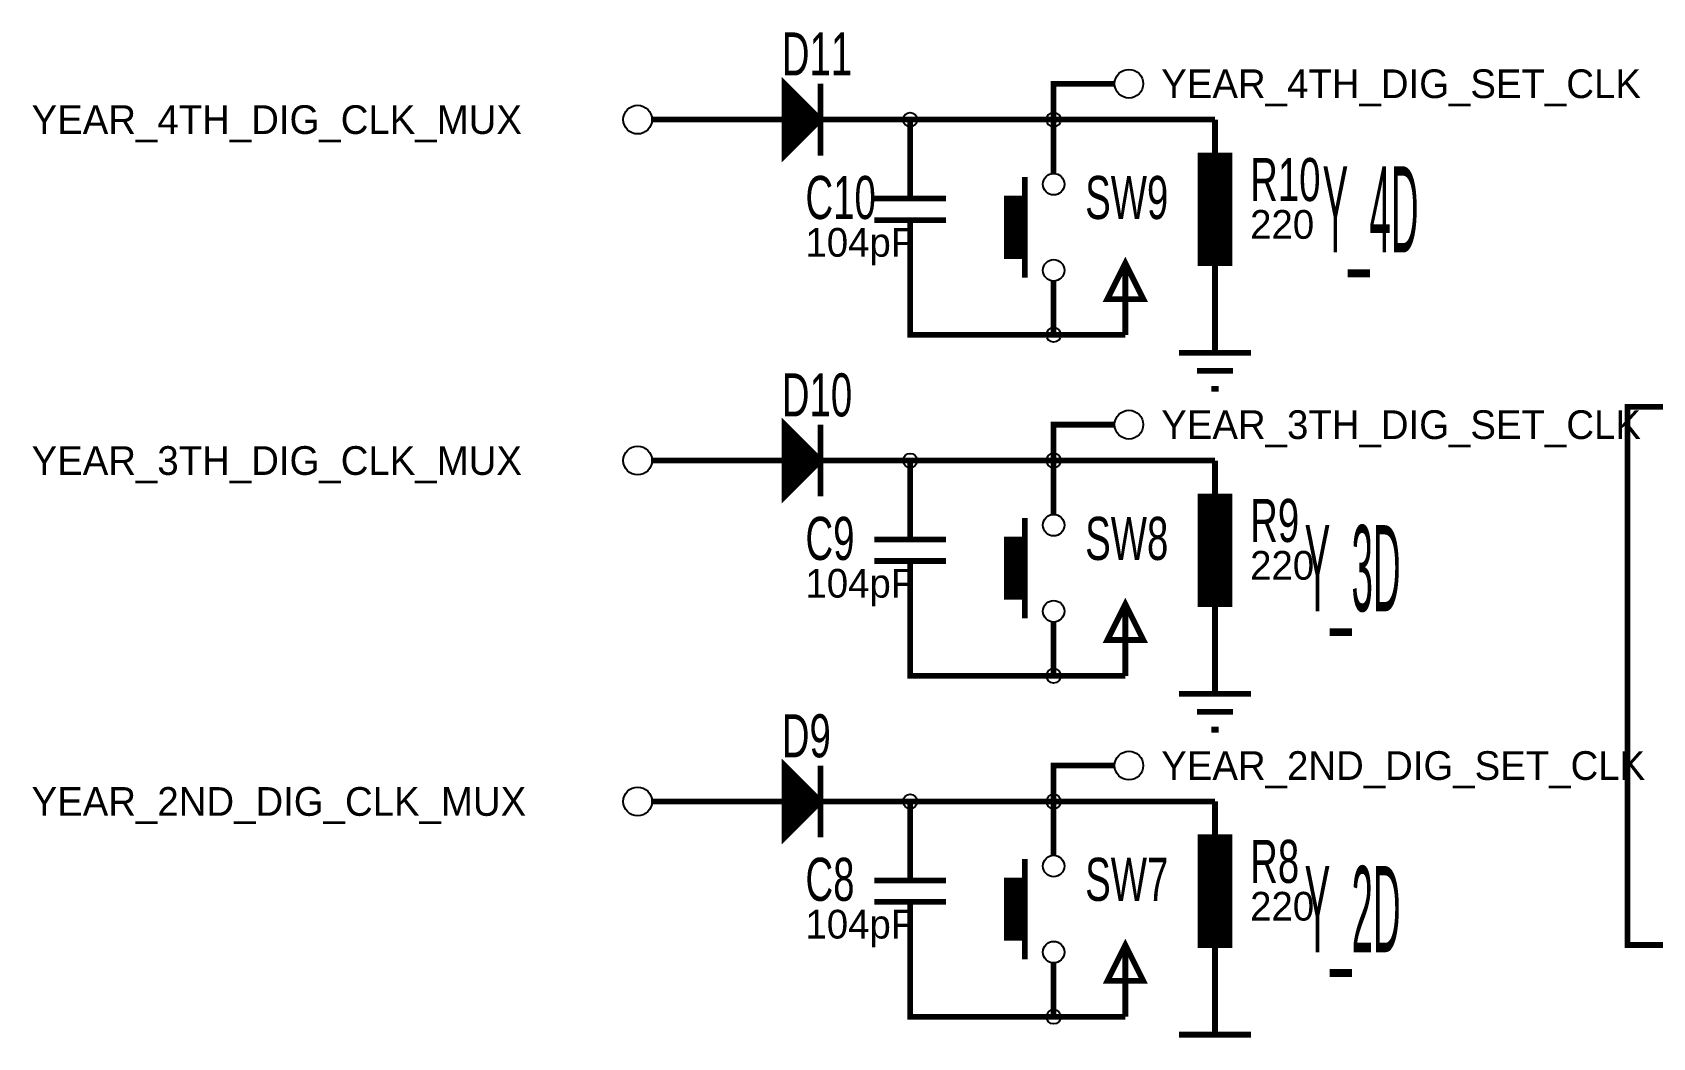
# Model space of a CAD drawing. Header units: inches. Extents: x -9.9 to 15.4, y -10.4 to 10.3.
# Drawn here: x -5.448 to -0.93, y -2.358 to 0.443 of the extents above; entities that cross this region are included whole.
import ezdxf

# ---------------------------------------------------------------- set-up
doc = ezdxf.new("R2010")
doc.units = ezdxf.units.IN
doc.layers.get('0').update_dxf_attribs({"linetype": 'CONTINUOUS'})
for name, color, linetype in [('1', 1, 'CONTINUOUS'), ('2', 2, 'CONTINUOUS'), ('3', 3, 'CONTINUOUS')]:
    doc.layers.add(name, color=color, linetype=linetype)

msp = doc.modelspace()

# ---------------------------------------------------------------- linework, layer by layer
at = {"layer": '1', "const_width": 0.016}
for points in [[(-2.15, 0.2), (-2.6, 0.2), (-2.6, 0.3), (-2.55, 0.3)], [(-2.43, 0.3), (-2.55, 0.3)], [(-3.72, 0.2), (-3.6, 0.2)], [(-3.45, 0.2), (-3.6, 0.2)], [(-3.15, 0.2), (-3, 0.2)], [(-2.6, 0.2), (-3, 0.2)], [(-3, 0.15), (-3, 0.2)], [(-2.6, 0.2), (-2.6, 0.15)], [(-2.45, -0.3), (-2.4, -0.2), (-2.35, -0.3), (-2.45, -0.3)], [(-2.4, -0.4), (-2.4, -0.2)], [(-3, -0.25), (-3, -0.4), (-2.6, -0.4)], [(-2.15, -0.3), (-2.15, -0.35)], [(-2.6, -0.35), (-2.6, -0.4)], [(-2.15, -0.35), (-2.15, -0.45)], [(-2.4, -0.4), (-2.6, -0.4)], [(-2.25, -0.45), (-2.05, -0.45)], [(-2.2, -0.5), (-2.1, -0.5)], [(-0.4, -2.1), (-1, -2.1), (-1, -0.6), (-0.45, -0.6), (-0.45, -0.5)], [(-2.16, -0.55), (-2.14, -0.55)], [(-2.55, -0.65), (-2.6, -0.65), (-2.6, -0.75)], [(-2.43, -0.65), (-2.55, -0.65)], [(-3.72, -0.75), (-3.6, -0.75)], [(-3.45, -0.75), (-3.6, -0.75)], [(-3.15, -0.75), (-3, -0.75)], [(-3, -0.8), (-3, -0.75)], [(-3, -0.75), (-2.6, -0.75)], [(-2.6, -0.8), (-2.6, -0.75)], [(-2.15, -0.75), (-2.6, -0.75)], [(-2.45, -1.25), (-2.4, -1.15), (-2.35, -1.25), (-2.45, -1.25)], [(-2.4, -1.35), (-2.4, -1.15)], [(-3, -1.2), (-3, -1.35), (-2.6, -1.35)], [(-2.15, -1.25), (-2.15, -1.3)], [(-2.6, -1.3), (-2.6, -1.35)], [(-2.15, -1.3), (-2.15, -1.4)], [(-2.4, -1.35), (-2.6, -1.35)], [(-2.25, -1.4), (-2.05, -1.4)], [(-2.2, -1.45), (-2.1, -1.45)], [(-2.16, -1.5), (-2.14, -1.5)], [(-2.15, -1.7), (-2.6, -1.7), (-2.6, -1.6), (-2.55, -1.6)], [(-2.43, -1.6), (-2.55, -1.6)], [(-3.72, -1.7), (-3.6, -1.7)], [(-3.45, -1.7), (-3.6, -1.7)], [(-3.15, -1.7), (-3, -1.7)], [(-2.6, -1.7), (-3, -1.7)], [(-3, -1.75), (-3, -1.7)], [(-2.6, -1.7), (-2.6, -1.75)], [(-2.45, -2.2), (-2.4, -2.1), (-2.35, -2.2), (-2.45, -2.2)], [(-2.4, -2.3), (-2.4, -2.1)], [(-3, -2.15), (-3, -2.3), (-2.6, -2.3)], [(-2.15, -2.2), (-2.15, -2.25)], [(-2.6, -2.25), (-2.6, -2.3)], [(-2.15, -2.25), (-2.15, -2.35)], [(-2.4, -2.3), (-2.6, -2.3)], [(-2.25, -2.35), (-2.05, -2.35)]]:
    msp.add_lwpolyline(points, dxfattribs=at)
at = {"layer": '1'}
for centre, radius in [((-2.39, 0.3), 0.04), ((-3.76, 0.2), 0.04), ((-3, 0.2), 0.02), ((-2.6, 0.2), 0.02), ((-2.6, -0.4), 0.02), ((-2.39, -0.65), 0.04), ((-3.76, -0.75), 0.04), ((-3, -0.75), 0.02), ((-2.6, -0.75), 0.02), ((-2.6, -1.35), 0.02), ((-2.39, -1.6), 0.04), ((-3.76, -1.7), 0.04), ((-3, -1.7), 0.02), ((-2.6, -1.7), 0.02), ((-2.6, -2.3), 0.02)]:
    msp.add_circle(centre, radius, dxfattribs=at)
at = {"layer": '2'}
for points in [[(-3.35, 0.1), (-3.35, 0.3)], [(-3.346063, 0.103937), (-3.346063, 0.296063)], [(-3.342126, 0.107874), (-3.342126, 0.292126)], [(-3.338189, 0.111811), (-3.338189, 0.288189)], [(-3.334252, 0.115748), (-3.334252, 0.284252)], [(-3.330315, 0.119685), (-3.330315, 0.280315)], [(-3.326378, 0.123622), (-3.326378, 0.276378)], [(-3.322441, 0.127559), (-3.322441, 0.272441)], [(-3.318504, 0.131496), (-3.318504, 0.268504)], [(-3.314567, 0.135433), (-3.314567, 0.264567)], [(-3.31063, 0.13937), (-3.31063, 0.26063)], [(-3.306693, 0.143307), (-3.306693, 0.256693)], [(-3.302756, 0.147244), (-3.302756, 0.252756)], [(-3.298819, 0.151181), (-3.298819, 0.248819)], [(-3.294882, 0.155118), (-3.294882, 0.244882)], [(-3.290945, 0.159055), (-3.290945, 0.240945)], [(-3.287008, 0.162992), (-3.287008, 0.237008)], [(-3.283071, 0.166929), (-3.283071, 0.233071)], [(-3.279134, 0.170866), (-3.279134, 0.229134)], [(-3.275197, 0.174803), (-3.275197, 0.225197)], [(-3.27126, 0.17874), (-3.27126, 0.22126)], [(-3.267323, 0.182677), (-3.267323, 0.217323)], [(-3.263386, 0.186614), (-3.263386, 0.213386)], [(-3.259449, 0.190551), (-3.259449, 0.209449)], [(-3.255512, 0.194488), (-3.255512, 0.205512)], [(-3.251575, 0.198425), (-3.251575, 0.201575)], [(-3.25, 0.2), (-3.25, 0.2)], [(-2.19, -0.2), (-2.19, 0.1)], [(-2.186063, -0.2), (-2.186063, 0.1)], [(-2.182126, -0.2), (-2.182126, 0.1)], [(-2.178189, -0.2), (-2.178189, 0.1)], [(-2.174252, -0.2), (-2.174252, 0.1)], [(-2.170315, -0.2), (-2.170315, 0.1)], [(-2.166378, -0.2), (-2.166378, 0.1)], [(-2.162441, -0.2), (-2.162441, 0.1)], [(-2.158504, -0.2), (-2.158504, 0.1)], [(-2.154567, -0.2), (-2.154567, 0.1)], [(-2.15063, -0.2), (-2.15063, 0.1)], [(-2.146693, -0.2), (-2.146693, 0.1)], [(-2.142756, -0.2), (-2.142756, 0.1)], [(-2.138819, -0.2), (-2.138819, 0.1)], [(-2.134882, -0.2), (-2.134882, 0.1)], [(-2.130945, -0.2), (-2.130945, 0.1)], [(-2.127008, -0.2), (-2.127008, 0.1)], [(-2.123071, -0.2), (-2.123071, 0.1)], [(-2.119134, -0.2), (-2.119134, 0.1)], [(-2.115197, -0.2), (-2.115197, 0.1)], [(-2.11126, -0.2), (-2.11126, 0.1)], [(-2.11, -0.2), (-2.11, 0.1)], [(-2.73, -0.18), (-2.73, -0.02)], [(-2.726063, -0.18), (-2.726063, -0.02)], [(-2.722126, -0.18), (-2.722126, -0.02)], [(-2.718189, -0.18), (-2.718189, -0.02)], [(-2.714252, -0.18), (-2.714252, -0.02)], [(-2.710315, -0.18), (-2.710315, -0.02)], [(-2.706378, -0.18), (-2.706378, -0.02)], [(-2.702441, -0.18), (-2.702441, -0.02)], [(-2.698504, -0.18), (-2.698504, -0.02)], [(-2.694567, -0.18), (-2.694567, -0.02)], [(-2.69063, -0.18), (-2.69063, -0.02)], [(-2.686693, -0.18), (-2.686693, -0.02)], [(-2.682756, -0.18), (-2.682756, -0.02)], [(-2.68, -0.18), (-2.68, -0.02)], [(-3.35, -0.85), (-3.35, -0.65)], [(-3.346063, -0.846063), (-3.346063, -0.653937)], [(-3.342126, -0.842126), (-3.342126, -0.657874)], [(-3.338189, -0.838189), (-3.338189, -0.661811)], [(-3.334252, -0.834252), (-3.334252, -0.665748)], [(-3.330315, -0.830315), (-3.330315, -0.669685)], [(-3.326378, -0.826378), (-3.326378, -0.673622)], [(-3.322441, -0.822441), (-3.322441, -0.677559)], [(-3.318504, -0.818504), (-3.318504, -0.681496)], [(-3.314567, -0.814567), (-3.314567, -0.685433)], [(-3.31063, -0.81063), (-3.31063, -0.68937)], [(-3.306693, -0.806693), (-3.306693, -0.693307)], [(-3.302756, -0.802756), (-3.302756, -0.697244)], [(-3.298819, -0.798819), (-3.298819, -0.701181)], [(-3.294882, -0.794882), (-3.294882, -0.705118)], [(-3.290945, -0.790945), (-3.290945, -0.709055)], [(-3.287008, -0.787008), (-3.287008, -0.712992)], [(-3.283071, -0.783071), (-3.283071, -0.716929)], [(-3.279134, -0.779134), (-3.279134, -0.720866)], [(-3.275197, -0.775197), (-3.275197, -0.724803)], [(-3.27126, -0.77126), (-3.27126, -0.72874)], [(-3.267323, -0.767323), (-3.267323, -0.732677)], [(-3.263386, -0.763386), (-3.263386, -0.736614)], [(-3.259449, -0.759449), (-3.259449, -0.740551)], [(-3.255512, -0.755512), (-3.255512, -0.744488)], [(-3.251575, -0.751575), (-3.251575, -0.748425)], [(-3.25, -0.75), (-3.25, -0.75)], [(-2.19, -1.15), (-2.19, -0.85)], [(-2.186063, -1.15), (-2.186063, -0.85)], [(-2.182126, -1.15), (-2.182126, -0.85)], [(-2.178189, -1.15), (-2.178189, -0.85)], [(-2.174252, -1.15), (-2.174252, -0.85)], [(-2.170315, -1.15), (-2.170315, -0.85)], [(-2.166378, -1.15), (-2.166378, -0.85)], [(-2.162441, -1.15), (-2.162441, -0.85)], [(-2.158504, -1.15), (-2.158504, -0.85)], [(-2.154567, -1.15), (-2.154567, -0.85)], [(-2.15063, -1.15), (-2.15063, -0.85)], [(-2.146693, -1.15), (-2.146693, -0.85)], [(-2.142756, -1.15), (-2.142756, -0.85)], [(-2.138819, -1.15), (-2.138819, -0.85)], [(-2.134882, -1.15), (-2.134882, -0.85)], [(-2.130945, -1.15), (-2.130945, -0.85)], [(-2.127008, -1.15), (-2.127008, -0.85)], [(-2.123071, -1.15), (-2.123071, -0.85)], [(-2.119134, -1.15), (-2.119134, -0.85)], [(-2.115197, -1.15), (-2.115197, -0.85)], [(-2.11126, -1.15), (-2.11126, -0.85)], [(-2.11, -1.15), (-2.11, -0.85)], [(-2.73, -1.13), (-2.73, -0.97)], [(-2.726063, -1.13), (-2.726063, -0.97)], [(-2.722126, -1.13), (-2.722126, -0.97)], [(-2.718189, -1.13), (-2.718189, -0.97)], [(-2.714252, -1.13), (-2.714252, -0.97)], [(-2.710315, -1.13), (-2.710315, -0.97)], [(-2.706378, -1.13), (-2.706378, -0.97)], [(-2.702441, -1.13), (-2.702441, -0.97)], [(-2.698504, -1.13), (-2.698504, -0.97)], [(-2.694567, -1.13), (-2.694567, -0.97)], [(-2.69063, -1.13), (-2.69063, -0.97)], [(-2.686693, -1.13), (-2.686693, -0.97)], [(-2.682756, -1.13), (-2.682756, -0.97)], [(-2.68, -1.13), (-2.68, -0.97)], [(-3.35, -1.8), (-3.35, -1.6)], [(-3.346063, -1.796063), (-3.346063, -1.603937)], [(-3.342126, -1.792126), (-3.342126, -1.607874)], [(-3.338189, -1.788189), (-3.338189, -1.611811)], [(-3.334252, -1.784252), (-3.334252, -1.615748)], [(-3.330315, -1.780315), (-3.330315, -1.619685)], [(-3.326378, -1.776378), (-3.326378, -1.623622)], [(-3.322441, -1.772441), (-3.322441, -1.627559)], [(-3.318504, -1.768504), (-3.318504, -1.631496)], [(-3.314567, -1.764567), (-3.314567, -1.635433)], [(-3.31063, -1.76063), (-3.31063, -1.63937)], [(-3.306693, -1.756693), (-3.306693, -1.643307)], [(-3.302756, -1.752756), (-3.302756, -1.647244)], [(-3.298819, -1.748819), (-3.298819, -1.651181)], [(-3.294882, -1.744882), (-3.294882, -1.655118)], [(-3.290945, -1.740945), (-3.290945, -1.659055)], [(-3.287008, -1.737008), (-3.287008, -1.662992)], [(-3.283071, -1.733071), (-3.283071, -1.666929)], [(-3.279134, -1.729134), (-3.279134, -1.670866)], [(-3.275197, -1.725197), (-3.275197, -1.674803)], [(-3.27126, -1.72126), (-3.27126, -1.67874)], [(-3.267323, -1.717323), (-3.267323, -1.682677)], [(-3.263386, -1.713386), (-3.263386, -1.686614)], [(-3.259449, -1.709449), (-3.259449, -1.690551)], [(-3.255512, -1.705512), (-3.255512, -1.694488)], [(-3.251575, -1.701575), (-3.251575, -1.698425)], [(-3.25, -1.7), (-3.25, -1.7)], [(-2.19, -2.1), (-2.19, -1.8)], [(-2.186063, -2.1), (-2.186063, -1.8)], [(-2.182126, -2.1), (-2.182126, -1.8)], [(-2.178189, -2.1), (-2.178189, -1.8)], [(-2.174252, -2.1), (-2.174252, -1.8)], [(-2.170315, -2.1), (-2.170315, -1.8)], [(-2.166378, -2.1), (-2.166378, -1.8)], [(-2.162441, -2.1), (-2.162441, -1.8)], [(-2.158504, -2.1), (-2.158504, -1.8)], [(-2.154567, -2.1), (-2.154567, -1.8)], [(-2.15063, -2.1), (-2.15063, -1.8)], [(-2.146693, -2.1), (-2.146693, -1.8)], [(-2.142756, -2.1), (-2.142756, -1.8)], [(-2.138819, -2.1), (-2.138819, -1.8)], [(-2.134882, -2.1), (-2.134882, -1.8)], [(-2.130945, -2.1), (-2.130945, -1.8)], [(-2.127008, -2.1), (-2.127008, -1.8)], [(-2.123071, -2.1), (-2.123071, -1.8)], [(-2.119134, -2.1), (-2.119134, -1.8)], [(-2.115197, -2.1), (-2.115197, -1.8)], [(-2.11126, -2.1), (-2.11126, -1.8)], [(-2.11, -2.1), (-2.11, -1.8)], [(-2.73, -2.08), (-2.73, -1.92)], [(-2.726063, -2.08), (-2.726063, -1.92)], [(-2.722126, -2.08), (-2.722126, -1.92)], [(-2.718189, -2.08), (-2.718189, -1.92)], [(-2.714252, -2.08), (-2.714252, -1.92)], [(-2.710315, -2.08), (-2.710315, -1.92)], [(-2.706378, -2.08), (-2.706378, -1.92)], [(-2.702441, -2.08), (-2.702441, -1.92)], [(-2.698504, -2.08), (-2.698504, -1.92)], [(-2.694567, -2.08), (-2.694567, -1.92)], [(-2.69063, -2.08), (-2.69063, -1.92)], [(-2.686693, -2.08), (-2.686693, -1.92)], [(-2.682756, -2.08), (-2.682756, -1.92)], [(-2.68, -2.08), (-2.68, -1.92)]]:
    msp.add_lwpolyline(points, dxfattribs=at)
at = {"layer": '3', "const_width": 0.016}
for points in [[(-3.35, 0.3), (-3.35, 0.1), (-3.25, 0.2), (-3.35, 0.3)], [(-3.25, 0.3), (-3.25, 0.1)], [(-3.45, 0.2), (-3.35, 0.2)], [(-3.15, 0.2), (-3.25, 0.2)], [(-2.15, 0.2), (-2.15, 0.1)], [(-3, 0.15), (-3, 0.05)], [(-2.6, 0.15), (-2.6, 0.05)], [(-2.19, -0.2), (-2.11, -0.2), (-2.11, 0.1), (-2.19, 0.1), (-2.19, -0.2)], [(-3, -0.02), (-3, 0.05)], [(-2.68, -0.24), (-2.68, 0.04)], [(-2.9, -0.02), (-3.1, -0.02)], [(-2.73, -0.18), (-2.68, -0.18), (-2.68, -0.02), (-2.73, -0.02), (-2.73, -0.18)], [(-2.9, -0.08), (-3.1, -0.08)], [(-3, -0.08), (-3, -0.15)], [(-3, -0.25), (-3, -0.15)], [(-2.15, -0.3), (-2.15, -0.2)], [(-2.6, -0.35), (-2.6, -0.25)], [(-3.35, -0.65), (-3.35, -0.85), (-3.25, -0.75), (-3.35, -0.65)], [(-3.25, -0.65), (-3.25, -0.85)], [(-3.45, -0.75), (-3.35, -0.75)], [(-3.15, -0.75), (-3.25, -0.75)], [(-2.15, -0.75), (-2.15, -0.85)], [(-3, -0.8), (-3, -0.9)], [(-2.6, -0.8), (-2.6, -0.9)], [(-2.19, -1.15), (-2.11, -1.15), (-2.11, -0.85), (-2.19, -0.85), (-2.19, -1.15)], [(-3, -0.97), (-3, -0.9)], [(-2.68, -1.19), (-2.68, -0.91)], [(-2.9, -0.97), (-3.1, -0.97)], [(-2.73, -1.13), (-2.68, -1.13), (-2.68, -0.97), (-2.73, -0.97), (-2.73, -1.13)], [(-2.9, -1.03), (-3.1, -1.03)], [(-3, -1.03), (-3, -1.1)], [(-3, -1.2), (-3, -1.1)], [(-2.15, -1.25), (-2.15, -1.15)], [(-2.6, -1.3), (-2.6, -1.2)], [(-3.35, -1.6), (-3.35, -1.8), (-3.25, -1.7), (-3.35, -1.6)], [(-3.25, -1.6), (-3.25, -1.8)], [(-3.45, -1.7), (-3.35, -1.7)], [(-3.15, -1.7), (-3.25, -1.7)], [(-2.15, -1.7), (-2.15, -1.8)], [(-3, -1.75), (-3, -1.85)], [(-2.6, -1.75), (-2.6, -1.85)], [(-2.19, -2.1), (-2.11, -2.1), (-2.11, -1.8), (-2.19, -1.8), (-2.19, -2.1)], [(-3, -1.92), (-3, -1.85)], [(-2.68, -2.14), (-2.68, -1.86)], [(-2.9, -1.92), (-3.1, -1.92)], [(-2.73, -2.08), (-2.68, -2.08), (-2.68, -1.92), (-2.73, -1.92), (-2.73, -2.08)], [(-2.9, -1.98), (-3.1, -1.98)], [(-3, -1.98), (-3, -2.05)], [(-3, -2.15), (-3, -2.05)], [(-2.15, -2.2), (-2.15, -2.1)], [(-2.6, -2.25), (-2.6, -2.15)]]:
    msp.add_lwpolyline(points, dxfattribs=at)
at = {"layer": '3'}
for centre in [(-2.6, 0.02), (-2.6, -0.22), (-2.6, -0.93), (-2.6, -1.17), (-2.6, -1.88), (-2.6, -2.12)]:
    msp.add_circle(centre, 0.03, dxfattribs=at)

# ---------------------------------------------------------------- texts
at = {"width": 0.666667}
for s, p in [('D11', (-3.358, 0.323)), ('R10', (-2.052, -0.027)), ('C10', (-3.292, -0.077)), ('SW9', (-2.512, -0.077)), ('D10', (-3.358, -0.627)), ('R9', (-2.052, -0.977)), ('C9', (-3.292, -1.027)), ('SW8', (-2.512, -1.027)), ('D9', (-3.358, -1.577)), ('R8', (-2.052, -1.927)), ('C8', (-3.292, -1.977)), ('SW7', (-2.512, -1.977))]:
    msp.add_text(s, height=0.12, dxfattribs=at).set_placement(p)
for s, p in [('YEAR_4TH_DIG_SET_CLK', (-2.3, 0.26)), ('YEAR_4TH_DIG_CLK_MUX', (-5.45, 0.16)), ('220', (-2.052, -0.132)), ('104pF', (-3.292, -0.182)), ('YEAR_3TH_DIG_SET_CLK', (-2.3, -0.69)), ('YEAR_3TH_DIG_CLK_MUX', (-5.45, -0.79)), ('220', (-2.052, -1.082)), ('104pF', (-3.292, -1.132)), ('YEAR_2ND_DIG_SET_CLK', (-2.3, -1.64)), ('YEAR_2ND_DIG_CLK_MUX', (-5.45, -1.74)), ('220', (-2.052, -2.032)), ('104pF', (-3.292, -2.082))]:
    msp.add_text(s, height=0.08).set_placement(p)
at = {"layer": '3', "width": 0.333333}
for s, p in [('Y_4D', (-1.85, -0.17)), ('Y_3D', (-1.9, -1.17)), ('Y_2D', (-1.9, -2.12))]:
    msp.add_text(s, height=0.24, dxfattribs=at).set_placement(p)

doc.saveas('drawing.dxf')
